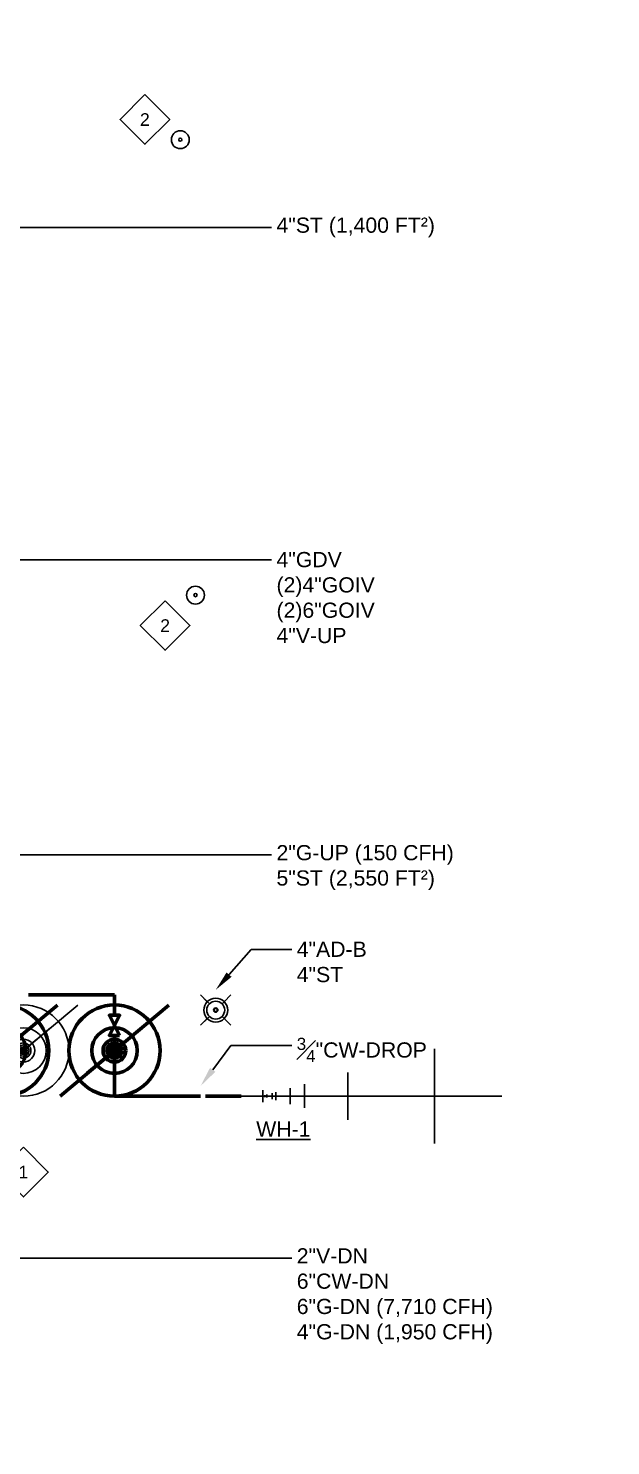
# Model space of a CAD drawing. Extents: x -3677 to 22148, y -333 to 1817.
# Drawn here: x -112 to 233, y 38 to 878 of the extents above; entities that cross this region are included whole.
import ezdxf
from ezdxf import colors
from ezdxf.entities.mleader import LeaderData, LeaderLine
from ezdxf.enums import TextEntityAlignment as Align
from ezdxf.math import Vec2, Vec3

# ---------------------------------------------------------------- set-up
doc = ezdxf.new("R2010")
doc.units = 0
doc.header["$LTSCALE"] = 36
doc.header["$MEASUREMENT"] = 0
for name, color, linetype in [('G-ANNO-TEXT', 70, 'Continuous'), ('G-ANNO-TEXT @ 96', 70, 'Continuous'), ('P-FIXT-N-N', 3, 'Continuous'), ('P-FIXT-N-N @ 1 (1)', 3, 'Continuous'), ('P-FIXT-N-N @ 1 (2)', 3, 'Continuous'), ('P-FIXT-N-N @ 12', 3, 'Continuous'), ('P-FIXT-N-N @ 128', 3, 'Continuous'), ('P-FIXT-N-N @ 16', 3, 'Continuous'), ('P-FIXT-N-N @ 192', 3, 'Continuous'), ('P-FIXT-N-N @ 2', 3, 'Continuous'), ('P-FIXT-N-N @ 24', 3, 'Continuous'), ('P-FIXT-N-N @ 384', 3, 'Continuous'), ('P-FIXT-N-N @ 4', 3, 'Continuous'), ('P-FIXT-N-N @ 48', 3, 'Continuous'), ('P-FIXT-N-N @ 64', 3, 'Continuous'), ('P-FIXT-N-N @ 768', 3, 'Continuous'), ('P-FIXT-N-N @ 8', 3, 'Continuous'), ('P-FIXT-N-N @ 96', 3, 'Continuous'), ('P-HWC-N', 2, 'Continuous'), ('P-HWC-N @ 1 (1)', 2, 'Continuous'), ('P-HWC-N @ 1 (2)', 2, 'Continuous'), ('P-HWC-N @ 12', 2, 'Continuous'), ('P-HWC-N @ 128', 2, 'Continuous'), ('P-HWC-N @ 16', 2, 'Continuous'), ('P-HWC-N @ 192', 2, 'Continuous'), ('P-HWC-N @ 2', 2, 'Continuous'), ('P-HWC-N @ 24', 2, 'Continuous'), ('P-HWC-N @ 384', 2, 'Continuous'), ('P-HWC-N @ 4', 2, 'Continuous'), ('P-HWC-N @ 48', 2, 'Continuous'), ('P-HWC-N @ 64', 2, 'Continuous'), ('P-HWC-N @ 768', 2, 'Continuous'), ('P-HWC-N @ 8', 2, 'Continuous'), ('P-HWC-N @ 96', 2, 'Continuous'), ('P-STRM-N', 2, 'Continuous'), ('P-STRM-N @ 128', 2, 'Continuous'), ('P-STRM-N @ 96', 2, 'Continuous')]:
    doc.layers.add(name, color=color, linetype=linetype)
for name, color, linetype, lineweight in [('P-CW-N', 4, 'Continuous', 60), ('P-CW-N @ 1 (1)', 4, 'Continuous', 60), ('P-CW-N @ 1 (2)', 4, 'Continuous', 60), ('P-CW-N @ 12', 4, 'Continuous', 60), ('P-CW-N @ 128', 4, 'Continuous', 60), ('P-CW-N @ 16', 4, 'Continuous', 60), ('P-CW-N @ 192', 4, 'Continuous', 60), ('P-CW-N @ 2', 4, 'Continuous', 60), ('P-CW-N @ 24', 4, 'Continuous', 60), ('P-CW-N @ 384', 4, 'Continuous', 60), ('P-CW-N @ 4', 4, 'Continuous', 60), ('P-CW-N @ 48', 4, 'Continuous', 60), ('P-CW-N @ 64', 4, 'Continuous', 60), ('P-CW-N @ 768', 4, 'Continuous', 60), ('P-CW-N @ 8', 4, 'Continuous', 60), ('P-CW-N @ 96', 4, 'Continuous', 60)]:
    doc.layers.add(name, color=color, linetype=linetype, lineweight=lineweight)
doc.styles.add('Arial', font='arial.ttf')

# ---------------------------------------------------------------- blocks, each defined once
blk = doc.blocks.new('DIAMOND TAG')
blk.add_lwpolyline([(0, -0.1533), (0.1533, 0), (0, 0.1533), (-0.1533, 0)], close=True)
at = {"style": 'Arial'}
blk.add_attdef('XXX', text='', height=0.0781, dxfattribs=at).set_placement((0, 0), align=Align.MIDDLE)
blk = doc.blocks.new('*U35')
at = {"linetype": 'Continuous'}
for p, q in [((-0.0703, 0.0703), (-0.0391, 0.0391)), ((0.0703, 0.0703), (0.0391, 0.0391)), ((-0.0391, -0.0391), (-0.0703, -0.0703)), ((0.0391, -0.0391), (0.0703, -0.0703))]:
    blk.add_line(p, q, dxfattribs=at)
blk.add_circle((0, 0), 0.0553, dxfattribs=at)
at = {"color": 7, "linetype": 'Continuous'}
blk.add_circle((0, 0), 0.01, dxfattribs=at)
blk = doc.blocks.new('*U73')
at = {"layer": 'P-STRM-N @ 128', "xscale": 128, "yscale": 128, "zscale": 128}
blk.add_blockref('*U35', (-1, 295.73), dxfattribs=at)
at = {"layer": 'P-STRM-N @ 96', "xscale": 96, "yscale": 96, "zscale": 96}
blk.add_blockref('*U35', (-1, 295.73), dxfattribs=at)
blk = doc.blocks.new('*U25')
at = {"color": 7, "linetype": 'Continuous'}
blk.add_line((-0.0351, 0.042), (0.0351, -0.042), dxfattribs=at)
at = {"linetype": 'Continuous'}
blk.add_circle((0, 0), 0.0352, dxfattribs=at)
blk = doc.blocks.new('*U135')
at = {"layer": 'P-CW-N @ 1 (1)', "rotation": 90}
blk.add_blockref('*U25', (-127, 271.73), dxfattribs=at)
at = {"layer": 'P-CW-N @ 1 (2)', "rotation": 89.99999999999999}
blk.add_blockref('*U25', (-127, 271.73), dxfattribs=at)
at = {"layer": 'P-CW-N @ 12', "xscale": 12, "yscale": 12, "zscale": 12, "rotation": 89.99999999999999}
blk.add_blockref('*U25', (-127, 271.73), dxfattribs=at)
at = {"layer": 'P-CW-N @ 128', "xscale": 128, "yscale": 128, "zscale": 128, "rotation": 89.99999999999999}
blk.add_blockref('*U25', (-127, 271.73), dxfattribs=at)
at = {"layer": 'P-CW-N @ 16', "xscale": 16, "yscale": 16, "zscale": 16, "rotation": 89.99999999999999}
blk.add_blockref('*U25', (-127, 271.73), dxfattribs=at)
at = {"layer": 'P-CW-N @ 192', "xscale": 192, "yscale": 192, "zscale": 192, "rotation": 89.99999999999999}
blk.add_blockref('*U25', (-127, 271.73), dxfattribs=at)
at = {"layer": 'P-CW-N @ 2', "xscale": 2, "yscale": 2, "zscale": 2, "rotation": 89.99999999999999}
blk.add_blockref('*U25', (-127, 271.73), dxfattribs=at)
at = {"layer": 'P-CW-N @ 24', "xscale": 24, "yscale": 24, "zscale": 24, "rotation": 89.99999999999999}
blk.add_blockref('*U25', (-127, 271.73), dxfattribs=at)
at = {"layer": 'P-CW-N @ 384', "xscale": 384, "yscale": 384, "zscale": 384, "rotation": 89.99999999999999}
blk.add_blockref('*U25', (-127, 271.73), dxfattribs=at)
at = {"layer": 'P-CW-N @ 4', "xscale": 4, "yscale": 4, "zscale": 4, "rotation": 89.99999999999999}
blk.add_blockref('*U25', (-127, 271.73), dxfattribs=at)
at = {"layer": 'P-CW-N @ 48', "xscale": 48, "yscale": 48, "zscale": 48, "rotation": 89.99999999999999}
blk.add_blockref('*U25', (-127, 271.73), dxfattribs=at)
at = {"layer": 'P-CW-N @ 64', "xscale": 64, "yscale": 64, "zscale": 64, "rotation": 89.99999999999999}
blk.add_blockref('*U25', (-127, 271.73), dxfattribs=at)
at = {"layer": 'P-CW-N @ 768', "xscale": 768, "yscale": 768, "zscale": 768, "rotation": 89.99999999999999}
blk.add_blockref('*U25', (-127, 271.73), dxfattribs=at)
at = {"layer": 'P-CW-N @ 8', "xscale": 8, "yscale": 8, "zscale": 8, "rotation": 89.99999999999999}
blk.add_blockref('*U25', (-127, 271.73), dxfattribs=at)
at = {"layer": 'P-CW-N @ 96', "xscale": 96, "yscale": 96, "zscale": 96, "rotation": 89.99999999999999}
blk.add_blockref('*U25', (-127, 271.73), dxfattribs=at)
blk = doc.blocks.new('DRAIN')
at = {"linetype": 'Continuous'}
blk.add_circle((0, 0), 0.0553, dxfattribs=at)
at = {"color": 7, "linetype": 'Continuous'}
blk.add_circle((0, 0), 0.01, dxfattribs=at)
blk = doc.blocks.new('*U281')
at = {"layer": 'P-HWC-N @ 1 (1)', "rotation": 90}
blk.add_blockref('*U25', (-115, 271.73), dxfattribs=at)
at = {"layer": 'P-HWC-N @ 1 (2)', "rotation": 89.99999999999999}
blk.add_blockref('*U25', (-115, 271.73), dxfattribs=at)
at = {"layer": 'P-HWC-N @ 12', "xscale": 12, "yscale": 12, "zscale": 12, "rotation": 89.99999999999999}
blk.add_blockref('*U25', (-115, 271.73), dxfattribs=at)
at = {"layer": 'P-HWC-N @ 128', "xscale": 128, "yscale": 128, "zscale": 128, "rotation": 89.99999999999999}
blk.add_blockref('*U25', (-115, 271.73), dxfattribs=at)
at = {"layer": 'P-HWC-N @ 16', "xscale": 16, "yscale": 16, "zscale": 16, "rotation": 89.99999999999999}
blk.add_blockref('*U25', (-115, 271.73), dxfattribs=at)
at = {"layer": 'P-HWC-N @ 192', "xscale": 192, "yscale": 192, "zscale": 192, "rotation": 89.99999999999999}
blk.add_blockref('*U25', (-115, 271.73), dxfattribs=at)
at = {"layer": 'P-HWC-N @ 2', "xscale": 2, "yscale": 2, "zscale": 2, "rotation": 89.99999999999999}
blk.add_blockref('*U25', (-115, 271.73), dxfattribs=at)
at = {"layer": 'P-HWC-N @ 24', "xscale": 24, "yscale": 24, "zscale": 24, "rotation": 89.99999999999999}
blk.add_blockref('*U25', (-115, 271.73), dxfattribs=at)
at = {"layer": 'P-HWC-N @ 384', "xscale": 384, "yscale": 384, "zscale": 384, "rotation": 89.99999999999999}
blk.add_blockref('*U25', (-115, 271.73), dxfattribs=at)
at = {"layer": 'P-HWC-N @ 4', "xscale": 4, "yscale": 4, "zscale": 4, "rotation": 89.99999999999999}
blk.add_blockref('*U25', (-115, 271.73), dxfattribs=at)
at = {"layer": 'P-HWC-N @ 48', "xscale": 48, "yscale": 48, "zscale": 48, "rotation": 89.99999999999999}
blk.add_blockref('*U25', (-115, 271.73), dxfattribs=at)
at = {"layer": 'P-HWC-N @ 64', "xscale": 64, "yscale": 64, "zscale": 64, "rotation": 89.99999999999999}
blk.add_blockref('*U25', (-115, 271.73), dxfattribs=at)
at = {"layer": 'P-HWC-N @ 768', "xscale": 768, "yscale": 768, "zscale": 768, "rotation": 89.99999999999999}
blk.add_blockref('*U25', (-115, 271.73), dxfattribs=at)
at = {"layer": 'P-HWC-N @ 8', "xscale": 8, "yscale": 8, "zscale": 8, "rotation": 89.99999999999999}
blk.add_blockref('*U25', (-115, 271.73), dxfattribs=at)
at = {"layer": 'P-HWC-N @ 96', "xscale": 96, "yscale": 96, "zscale": 96, "rotation": 89.99999999999999}
blk.add_blockref('*U25', (-115, 271.73), dxfattribs=at)
blk = doc.blocks.new('*U41')
at = {"color": 0}
for p, q in [((0.1336, 0), (0.1336, 0.0366)), ((0, 0), (0.1855, 0))]:
    blk.add_line(p, q, dxfattribs=at)
for p, q in [((0.1336, -0.0366), (0.1336, 0.0366)), ((0.1855, 0), (0, 0))]:
    blk.add_line(p, q)
blk = doc.blocks.new('*U303')
at = {"layer": 'P-FIXT-N-N @ 1 (1)'}
blk.add_blockref('*U41', (26, 244.73), dxfattribs=at)
at = {"layer": 'P-FIXT-N-N @ 1 (2)'}
blk.add_blockref('*U41', (26, 244.73), dxfattribs=at)
at = {"layer": 'P-FIXT-N-N @ 12', "xscale": 12, "yscale": 12, "zscale": 12}
blk.add_blockref('*U41', (26, 244.73), dxfattribs=at)
at = {"layer": 'P-FIXT-N-N @ 128', "xscale": 128, "yscale": 128, "zscale": 128}
blk.add_blockref('*U41', (26, 244.73), dxfattribs=at)
at = {"layer": 'P-FIXT-N-N @ 16', "xscale": 16, "yscale": 16, "zscale": 16}
blk.add_blockref('*U41', (26, 244.73), dxfattribs=at)
at = {"layer": 'P-FIXT-N-N @ 192', "xscale": 192, "yscale": 192, "zscale": 192}
blk.add_blockref('*U41', (26, 244.73), dxfattribs=at)
at = {"layer": 'P-FIXT-N-N @ 2', "xscale": 2, "yscale": 2, "zscale": 2}
blk.add_blockref('*U41', (26, 244.73), dxfattribs=at)
at = {"layer": 'P-FIXT-N-N @ 24', "xscale": 24, "yscale": 24, "zscale": 24}
blk.add_blockref('*U41', (26, 244.73), dxfattribs=at)
at = {"layer": 'P-FIXT-N-N @ 384', "xscale": 384, "yscale": 384, "zscale": 384}
blk.add_blockref('*U41', (26, 244.73), dxfattribs=at)
at = {"layer": 'P-FIXT-N-N @ 4', "xscale": 4, "yscale": 4, "zscale": 4}
blk.add_blockref('*U41', (26, 244.73), dxfattribs=at)
at = {"layer": 'P-FIXT-N-N @ 48', "xscale": 48, "yscale": 48, "zscale": 48}
blk.add_blockref('*U41', (26, 244.73), dxfattribs=at)
at = {"layer": 'P-FIXT-N-N @ 64', "xscale": 64, "yscale": 64, "zscale": 64}
blk.add_blockref('*U41', (26, 244.73), dxfattribs=at)
at = {"layer": 'P-FIXT-N-N @ 768', "xscale": 768, "yscale": 768, "zscale": 768}
blk.add_blockref('*U41', (26, 244.73), dxfattribs=at)
at = {"layer": 'P-FIXT-N-N @ 8', "xscale": 8, "yscale": 8, "zscale": 8}
blk.add_blockref('*U41', (26, 244.73), dxfattribs=at)
at = {"layer": 'P-FIXT-N-N @ 96', "xscale": 96, "yscale": 96, "zscale": 96}
blk.add_blockref('*U41', (14, 244.73), dxfattribs=at)
blk = doc.blocks.new('*U314')
at = {"layer": 'P-CW-N @ 1 (1)', "rotation": 90}
blk.add_blockref('*U25', (-61, 271.73), dxfattribs=at)
at = {"layer": 'P-CW-N @ 1 (2)', "rotation": 89.99999999999999}
blk.add_blockref('*U25', (-61, 271.73), dxfattribs=at)
at = {"layer": 'P-CW-N @ 12', "xscale": 12, "yscale": 12, "zscale": 12, "rotation": 89.99999999999999}
blk.add_blockref('*U25', (-61, 271.73), dxfattribs=at)
at = {"layer": 'P-CW-N @ 128', "xscale": 128, "yscale": 128, "zscale": 128, "rotation": 89.99999999999999}
blk.add_blockref('*U25', (-61, 271.73), dxfattribs=at)
at = {"layer": 'P-CW-N @ 16', "xscale": 16, "yscale": 16, "zscale": 16, "rotation": 89.99999999999999}
blk.add_blockref('*U25', (-61, 271.73), dxfattribs=at)
at = {"layer": 'P-CW-N @ 192', "xscale": 192, "yscale": 192, "zscale": 192, "rotation": 89.99999999999999}
blk.add_blockref('*U25', (-61, 271.73), dxfattribs=at)
at = {"layer": 'P-CW-N @ 2', "xscale": 2, "yscale": 2, "zscale": 2, "rotation": 89.99999999999999}
blk.add_blockref('*U25', (-61, 271.73), dxfattribs=at)
at = {"layer": 'P-CW-N @ 24', "xscale": 24, "yscale": 24, "zscale": 24, "rotation": 89.99999999999999}
blk.add_blockref('*U25', (-61, 271.73), dxfattribs=at)
at = {"layer": 'P-CW-N @ 384', "xscale": 384, "yscale": 384, "zscale": 384, "rotation": 89.99999999999999}
blk.add_blockref('*U25', (-61, 271.73), dxfattribs=at)
at = {"layer": 'P-CW-N @ 4', "xscale": 4, "yscale": 4, "zscale": 4, "rotation": 89.99999999999999}
blk.add_blockref('*U25', (-61, 271.73), dxfattribs=at)
at = {"layer": 'P-CW-N @ 48', "xscale": 48, "yscale": 48, "zscale": 48, "rotation": 89.99999999999999}
blk.add_blockref('*U25', (-61, 271.73), dxfattribs=at)
at = {"layer": 'P-CW-N @ 64', "xscale": 64, "yscale": 64, "zscale": 64, "rotation": 89.99999999999999}
blk.add_blockref('*U25', (-61, 271.73), dxfattribs=at)
at = {"layer": 'P-CW-N @ 768', "xscale": 768, "yscale": 768, "zscale": 768, "rotation": 89.99999999999999}
blk.add_blockref('*U25', (-61, 271.73), dxfattribs=at)
at = {"layer": 'P-CW-N @ 8', "xscale": 8, "yscale": 8, "zscale": 8, "rotation": 89.99999999999999}
blk.add_blockref('*U25', (-61, 271.73), dxfattribs=at)
at = {"layer": 'P-CW-N @ 96', "xscale": 96, "yscale": 96, "zscale": 96, "rotation": 89.99999999999999}
blk.add_blockref('*U25', (-61, 271.73), dxfattribs=at)
blk = doc.blocks.new('PLMB BALL VALVES')
at = {"linetype": 'Continuous'}
blk.add_lwpolyline([(-0.0625, -0.03125), (-0.0625, 0.03125), (0.0625, -0.03125), (0.0625, 0.03125), (-0.0625, -0.03125)], dxfattribs=at)

msp = doc.modelspace()

# ---------------------------------------------------------------- linework, layer by layer
at = {"layer": 'P-CW-N'}
for p, q in [((-112, 304.73), (-61, 304.73)), ((-61, 292.73), (-61, 304.73)), ((-61, 274.73), (-61, 280.73)), ((-61, 244.73), (-61, 268.73)), ((-10, 244.73), (-61, 244.73)), ((14, 244.73), (-7, 244.73))]:
    msp.add_line(p, q, dxfattribs=at)

# ---------------------------------------------------------------- block references
at = {"layer": 'G-ANNO-TEXT @ 96'}
ref = msp.add_blockref('DIAMOND TAG', (-43, 823.73), dxfattribs=dict(at, xscale=96, yscale=96, zscale=96, rotation=180))
ref.add_attrib('XXX', '2', dxfattribs={"layer": '0', "height": 7.5, "style": 'Arial'}).set_placement((-43, 823.73), align=Align.MIDDLE)
ref = msp.add_blockref('DIAMOND TAG', (-31, 523.73), dxfattribs=dict(at, xscale=96, yscale=96, zscale=96, rotation=180))
ref.add_attrib('XXX', '2', dxfattribs={"layer": '0', "height": 7.5, "style": 'Arial'}).set_placement((-31, 523.73), align=Align.MIDDLE)
ref = msp.add_blockref('DIAMOND TAG', (-115, 199.73), dxfattribs=dict(at, xscale=96, yscale=96, zscale=96, rotation=180))
ref.add_attrib('XXX', '1', dxfattribs={"layer": '0', "height": 7.5, "style": 'Arial'}).set_placement((-115, 199.73), align=Align.MIDDLE)
at = {"layer": 'P-CW-N'}
for name in ['*U135', '*U314']:
    msp.add_blockref(name, (0, 0), dxfattribs=at)
at = {"layer": 'P-CW-N @ 96', "xscale": 96, "yscale": 96, "zscale": 96, "rotation": 90}
msp.add_blockref('PLMB BALL VALVES', (-61, 286.73), dxfattribs=at)
at = {"layer": 'P-FIXT-N-N'}
msp.add_blockref('*U303', (0, 0), dxfattribs=at)
at = {"layer": 'P-HWC-N'}
msp.add_blockref('*U281', (0, 0), dxfattribs=at)
at = {"layer": 'P-STRM-N'}
msp.add_blockref('*U73', (0, 0), dxfattribs=at)
at = {"layer": 'P-STRM-N @ 96', "xscale": 96, "yscale": 96, "zscale": 96}
for p in [(-22, 811.73), (-13, 541.73)]:
    msp.add_blockref('DRAIN', p, dxfattribs=at)

# ---------------------------------------------------------------- texts
at = {"layer": 'G-ANNO-TEXT', "insert": (23, 229.73), "char_height": 9, "attachment_point": 1, "style": 'Arial'}
msp.add_mtext_dynamic_manual_height_columns('{\\LWH-1}', width=45, gutter_width=45, heights=[0], dxfattribs=at)

# ---------------------------------------------------------------- leaders
at = {"layer": 'G-ANNO-TEXT'}
ml = msp.add_multileader_mtext('Standard', dxfattribs=at)
ml.set_content('4"ST (1,400 FT²)', color=256, style='Arial')
ml.set_leader_properties(color=256, linetype='ByLayer', lineweight=-1)
ml.build(insert=Vec2(0, 0))
ml.multileader.update_dxf_attribs({"has_dogleg": 0, "dogleg_length": 0.125, "arrow_head_size": 12, "scale": 96})
ctx = ml.context
ctx.base_point, ctx.scale, ctx.char_height, ctx.arrow_head_size, ctx.landing_gap_size, ctx.plane_origin = Vec3(32, 759.73), 96, 9, 12, 3, Vec3(-200, 723.73)
notes = []
notes.append((ctx, [(0, (1, 1, 0), (20, 759.73), (1, 0), 12, [(0, [(-340, 877.73), (-205, 759.73)], 0, [])])]))
ctx.mtext.insert, ctx.mtext.flow_direction = Vec3(35, 765.56), 5
ml = msp.add_multileader_mtext('Standard', dxfattribs=at)
ml.set_content('TRENCH DRAIN BY OTHERS COORDINATE WITH POOL CONTRACTOR ', color=256, style='Arial')
ml.set_leader_properties(color=256, linetype='ByLayer', lineweight=-1)
ml.build(insert=Vec2(0, 0))
ml.multileader.update_dxf_attribs({"has_dogleg": 0, "dogleg_length": 0.125, "arrow_head_size": 12, "scale": 96})
ctx = ml.context
ctx.base_point, ctx.scale, ctx.char_height, ctx.arrow_head_size, ctx.landing_gap_size, ctx.plane_origin = Vec3(-2374, 664.73), 96, 9, 12, 3, Vec3(-2422, 634.73)
notes.append((ctx, [(0, (1, 1, 0), (-2386, 664.73), (1, 0), 12, [(0, [(-2422, 634.73), (-2392, 664.73)], 0, [])])]))
ctx.mtext.insert, ctx.mtext.width, ctx.mtext.flow_direction = Vec3(-2371, 669.31), 255.402, 5
ml = msp.add_multileader_mtext('Standard', dxfattribs=at)
ml.set_content('4"GDV\\P(2)4"GOIV\\P(2)6"GOIV\\P4"V-UP', color=256, style='Arial')
ml.set_leader_properties(color=256, linetype='ByLayer', lineweight=-1)
ml.build(insert=Vec2(0, 0))
ml.multileader.update_dxf_attribs({"has_dogleg": 0, "dogleg_length": 0.125, "arrow_head_size": 12, "scale": 96})
ctx = ml.context
ctx.base_point, ctx.scale, ctx.char_height, ctx.arrow_head_size, ctx.landing_gap_size, ctx.plane_origin = Vec3(32, 562.73), 96, 9, 12, 3, Vec3(-505, 589.73)
notes.append((ctx, [(0, (1, 1, 0), (20, 562.73), (1, 0), 12, [(0, [(-505, 589.73), (-478, 562.73)], 0, [])])]))
ctx.mtext.insert, ctx.mtext.flow_direction = Vec3(35, 567.31), 5
ml = msp.add_multileader_mtext('Standard', dxfattribs=at)
ml.set_content('2"G-UP (150 CFH)\\P5"ST (2,550 FT²)', color=256, style='Arial')
ml.set_leader_properties(color=256, linetype='ByLayer', lineweight=-1)
ml.build(insert=Vec2(0, 0))
ml.multileader.update_dxf_attribs({"has_dogleg": 0, "dogleg_length": 0.125, "arrow_head_size": 12, "scale": 96})
ctx = ml.context
ctx.base_point, ctx.scale, ctx.char_height, ctx.arrow_head_size, ctx.landing_gap_size, ctx.plane_origin = Vec3(32, 387.73), 96, 9, 12, 3, Vec3(-184, 363.73)
notes.append((ctx, [(0, (1, 1, 0), (20, 387.73), (1, 0), 12, [(0, [(-184, 363.73), (-160, 387.73)], 0, [])])]))
ctx.mtext.insert, ctx.mtext.flow_direction = Vec3(35, 393.56), 5
ml = msp.add_multileader_mtext('Standard', dxfattribs=at)
ml.set_content('4"AD-B\\P4"ST', color=256, style='Arial')
ml.set_leader_properties(color=256, linetype='ByLayer', lineweight=-1)
ml.build(insert=Vec2(0, 0))
ml.multileader.update_dxf_attribs({"has_dogleg": 0, "dogleg_length": 0.125, "arrow_head_size": 12, "scale": 96})
ctx = ml.context
ctx.base_point, ctx.scale, ctx.char_height, ctx.arrow_head_size, ctx.landing_gap_size, ctx.plane_origin = Vec3(44, 331.73), 96, 9, 12, 3, Vec3(-1, 307.73)
notes.append((ctx, [(1, (1, 1, 0), (32, 331.73), (1, 0), 12, [(0, [(-1, 307.73), (20, 331.73)], 0, [])])]))
ctx.mtext.insert, ctx.mtext.flow_direction = Vec3(47, 336.31), 5
ml = msp.add_multileader_mtext('Standard', dxfattribs=at)
ml.set_content('\\A1;{\\H0.8x;\\S3#4;}"CW-DROP', color=256, style='Arial')
ml.set_leader_properties(color=256, linetype='ByLayer', lineweight=-1)
ml.build(insert=Vec2(0, 0))
ml.multileader.update_dxf_attribs({"has_dogleg": 0, "dogleg_length": 0.125, "arrow_head_size": 12, "scale": 96})
ctx = ml.context
ctx.base_point, ctx.scale, ctx.char_height, ctx.arrow_head_size, ctx.landing_gap_size, ctx.plane_origin = Vec3(44, 274.73), 96, 9, 12, 3, Vec3(-10, 250.73)
notes.append((ctx, [(0, (1, 1, 0), (32, 274.73), (1, 0), 12, [(0, [(-10, 250.73), (8, 274.73)], 0, [])])]))
ctx.mtext.insert, ctx.mtext.flow_direction = Vec3(47, 279.31), 5
ml = msp.add_multileader_mtext('Standard', dxfattribs=at)
ml.set_content('2"V-DN\\P6"CW-DN\\P6"G-DN {\\A1;(7,710 CFH)}\\P{\\A1;4"G-DN (1,950 CFH)}', color=256, style='Arial')
ml.set_leader_properties(color=256, linetype='ByLayer', lineweight=-1)
ml.build(insert=Vec2(0, 0))
ml.multileader.update_dxf_attribs({"has_dogleg": 0, "dogleg_length": 0.125, "arrow_head_size": 12, "scale": 96})
ctx = ml.context
ctx.base_point, ctx.scale, ctx.char_height, ctx.arrow_head_size, ctx.landing_gap_size, ctx.plane_origin = Vec3(44, 148.73), 96, 9, 12, 3, Vec3(-160, 166.73)
notes.append((ctx, [(0, (1, 1, 0), (32, 148.73), (1, 0), 12, [(0, [(-151, 166.73), (-133, 148.73)], 0, [])])]))
ctx.mtext.insert, ctx.mtext.flow_direction = Vec3(47, 154.56), 5
for ctx, leaders in notes:
    for number, flags, end, landing, length, lines in leaders:
        leader = LeaderData()
        leader.index, (leader.has_last_leader_line, leader.has_dogleg_vector, leader.attachment_direction) = number, flags
        leader.last_leader_point, leader.dogleg_vector, leader.dogleg_length = Vec3(end), Vec3(landing), length
        for number, points, colour, breaks in lines:
            line = LeaderLine()
            line.index, line.vertices, line.color, line.breaks = number, Vec3.list(points), colors.encode_raw_color(colour), breaks
            leader.lines.append(line)
        ctx.leaders.append(leader)

doc.saveas('drawing.dxf')
